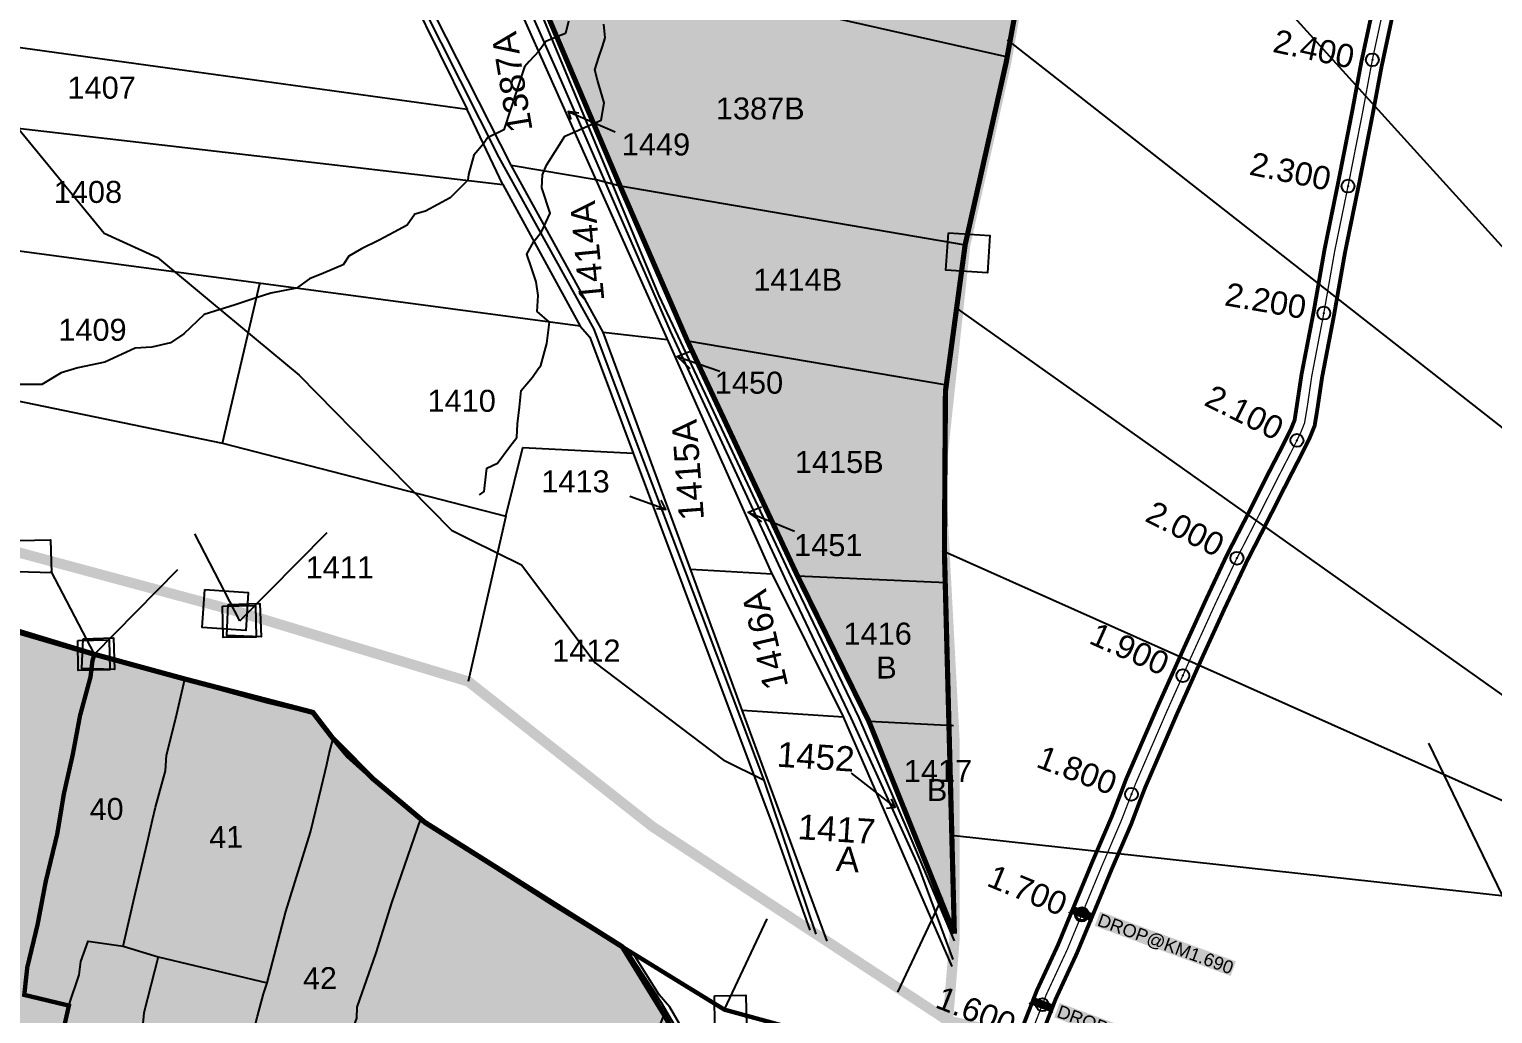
# Model space of a CAD drawing. Header units: millimetres. Extents: x 191342 to 235284, y 1600297 to 1616674.
# Drawn here: x 198775 to 199906, y 1605062 to 1605824 of the extents above; entities that cross this region are included whole.
import ezdxf
from ezdxf.enums import TextEntityAlignment as Align

# ---------------------------------------------------------------- set-up
doc = ezdxf.new("R2010")
doc.units = ezdxf.units.MM
doc.header["$LTSCALE"] = 15
doc.header["$PDMODE"] = 32
doc.header["$PDSIZE"] = 10
doc.linetypes.add('HIDDEN2', pattern=[0.1875, 0.125, -0.0625])
for name, color, linetype in [('BOUNDRY STONES', 240, 'Continuous'), ('CANAL1', 7, 'Continuous'), ('CSMark', 72, 'Continuous'), ('PLOTS', 7, 'Continuous'), ('PLOTS NO', 7, 'Continuous'), ('ROADS', 1, 'Continuous'), ('STREAMS', 4, 'Continuous'), ('STRUCTURE', 5, 'Continuous'), ('text2', 7, 'Continuous'), ('VILLAGE BOUNDRY', 5, 'Continuous'), ('WUA-10', 3, 'Continuous')]:
    doc.layers.add(name, color=color, linetype=linetype)
doc.styles.get("Standard").update_dxf_attribs({"font": 'arial.ttf'})
pattern_1 = [(45, (0, 0), (-0.088388347648, 0.088388347648), [])]

# ---------------------------------------------------------------- blocks, each defined once
blk = doc.blocks.new('DROP')
h = blk.add_hatch()
h.set_pattern_fill('ANSI31', color=1, scale=10, angle=45)
h.set_pattern_definition([(90, (-324.4107, -25.7687), (-1.25, 0), [])])
h.paths.add_polyline_path([(-9.9, -4.3), (-13.8, 4.1), (13.8, 4.1), (10.2, -4.3)])
at = {"layer": 'STRUCTURE', "color": 5, "const_width": 0.49}
blk.add_lwpolyline([(-9.9, -4.3), (-13.8, 4.1), (13.8, 4.1), (10.2, -4.3), (-9.9, -4.3)], dxfattribs=at)
at = {"layer": 'STRUCTURE', "color": 5}
blk.add_circle((0, 0), 1.33, dxfattribs=at)

msp = doc.modelspace()

# ---------------------------------------------------------------- hatches: boundary and pattern name
at = {"layer": 'PLOTS NO', "true_color": 0xafd9aa}
h = msp.add_hatch(dxfattribs=at)
h.set_pattern_fill('ANSI31', color=9)
h.set_pattern_definition(pattern_1)
h.paths.add_polyline_path([(199490.2, 1605124.4), (199482.5, 1605419.8), (199483.3, 1605543.8), (199498.5, 1605656.8), (199530.3, 1605798.3), (199551.9, 1605916.7), (199575.8, 1606025.7), (199614.6, 1606162.2), (199644.2, 1606299), (199648.8, 1606326.2), (199527.2, 1606315), (199418.2, 1606292.5), (199355.1, 1606279.4), (199245.8, 1606256.3), (199217.6, 1606258.4), (199220.6, 1606276.3), (199195.8, 1606280.5), (199157.5, 1606276.4), (199091.4, 1606269.8), (198984.5, 1606256.2), (199027.1, 1606170.4), (199067.8, 1606089.6), (199116.7, 1605973.9), (199156.8, 1605879), (199231.8, 1605702.4), (199283.8, 1605582.6), (199368.9, 1605401), (199424.1, 1605288.5), (199478.5, 1605153.4)])
at = {"layer": 'PLOTS NO', "true_color": 0xf7abae}
h = msp.add_hatch(dxfattribs=at)
h.set_pattern_fill('ANSI31', color=241)
h.set_pattern_definition(pattern_1)
h.paths.add_polyline_path([(198696, 1603866.7), (198643, 1603925), (198551.7, 1603922.7), (198519.6, 1603932.1), (198500.5, 1603949.3), (198431.8, 1603949.4), (198384.4, 1603990.4), (198351.2, 1604007.8), (198311.1, 1604060.2), (198289.1, 1604121.9), (198264.4, 1604196.9), (198215.9, 1604275.6), (198148.3, 1604383.4), (198104.3, 1604452.8), (198045, 1604544.5), (198057.2, 1604563.1), (198061.7, 1604652.8), (198065.5, 1604712.7), (198200.2, 1604696.7), (198348.2, 1604684.1), (198362.9, 1604637.7), (198401.1, 1604634.7), (198369, 1604696.8), (198340.1, 1604763.5), (198323.5, 1604826.3), (198349.6, 1604871.9), (198352.8, 1604907.3), (198383.3, 1604961.1), (198401.3, 1605026.5), (198419.2, 1605081.4), (198437.2, 1605121.6), (198469.5, 1605148.3), (198480.1, 1605260), (198483.3, 1605296.2), (198574.4, 1605375.1), (198611.7, 1605380.8), (198676.5, 1605383.9), (198825.4, 1605340.3), (198895.3, 1605321.2), (198994.3, 1605295.4), (199009.9, 1605275.1), (199041.1, 1605243.8), (199080.7, 1605210.5), (199233.6, 1605114.1), (199265.8, 1605061.8), (199332.6, 1604942.6), (199342.6, 1604924.1), (199404.9, 1604835.3), (199417.6, 1604816.6), (199430.4, 1604797.9), (199476.8, 1604683.4), (199493.5, 1604646.1), (199499.5, 1604636.9), (199537.9, 1604577.5), (199545.2, 1604563.4), (199586.8, 1604509.9), (199591.8, 1604498.7), (199552, 1604427.4), (199491.2, 1604403.3), (199452.8, 1604410.3), (199428.9, 1604395.9), (199412.8, 1604384.5), (199383.8, 1604364.1), (199325.2, 1604288.7), (199299.7, 1604254.3), (199296.9, 1604245.5), (199275.1, 1604230.5), (199240.7, 1604139.2), (199237.4, 1604123.8), (199226.2, 1604098.5), (199185.7, 1604031), (199169.8, 1604004.4), (199118.2, 1603939.5), (199038.2, 1603883.2), (198955.7, 1603937.2), (198694.9, 1603854.6)])

# ---------------------------------------------------------------- linework, layer by layer
at = {"layer": 'BOUNDRY STONES', "color": 1}
for points in [[(199485.6, 1605666.2), (199517.6, 1605664.1), (199515.7, 1605635.3), (199483.7, 1605637.4)], [(199485.6, 1605666.2), (199517.6, 1605664.1), (199515.7, 1605635.3), (199483.7, 1605637.4)], [(198766.8, 1605428.2), (198791.5, 1605428.9), (198792.3, 1605403.2), (198765.8, 1605404.2)], [(198910.7, 1605390.3), (198944.4, 1605388.1), (198942.4, 1605358.7), (198908.8, 1605361)], [(198924.5, 1605377.6), (198950, 1605378), (198950.4, 1605353.6), (198924.9, 1605353.2)], [(198928.7, 1605378.9), (198953.4, 1605379.6), (198954.2, 1605353.9), (198927.7, 1605354.9)], [(198812.5, 1605351.1), (198836.9, 1605351.6), (198837.3, 1605328.2), (198812.9, 1605327.7)], [(198816.6, 1605352.4), (198840.2, 1605353.1), (198841, 1605328.5), (198815.7, 1605329.4)], [(199304.7, 1605076.3), (199329.1, 1605076.8), (199329.6, 1605053.4), (199305.1, 1605053)]]:
    msp.add_lwpolyline(points, close=True, dxfattribs=at)
for points in [[(198937.9, 1605366.3), (198903.1, 1605433.5)], [(198937.9, 1605366.3), (199005.4, 1605434.6)], [(198825.4, 1605340.3), (198792, 1605404.6)], [(198825.4, 1605340.3), (198889.9, 1605405.8)], [(199446.4, 1605079), (199481, 1605152.4)], [(199312.4, 1605065.6), (199345.5, 1605135.9)]]:
    msp.add_lwpolyline(points, dxfattribs=at)
at = {"layer": 'CANAL1', "color": 200, "const_width": 3}
for points in [[(199544, 1605054.9), (199553.9, 1605080.3), (199570.3, 1605115.6), (199584, 1605148.8), (199597, 1605180.2), (199611.9, 1605214.9), (199619.6, 1605234.9), (199622.9, 1605243.7), (199647.3, 1605299.9), (199667.7, 1605345.3), (199684.6, 1605382.4), (199700.8, 1605416.9), (199701.5, 1605418.3), (199715.1, 1605444.7), (199734.3, 1605482.9), (199743.7, 1605501), (199750.3, 1605514.2), (199753.2, 1605521.3), (199755, 1605533), (199758.6, 1605556.9), (199768, 1605605.5), (199776.4, 1605653.6), (199787.5, 1605708.1), (199797.8, 1605760.5), (199804.8, 1605798.3), (199805.5, 1605801.5), (199815.2, 1605846.7)], [(199558.9, 1605049.1), (199568.6, 1605074), (199584.9, 1605109.2), (199598.8, 1605142.6), (199611.7, 1605173.9), (199626.8, 1605208.8), (199634.5, 1605229.2), (199637.8, 1605237.6), (199661.9, 1605293.4), (199682.2, 1605338.7), (199699.1, 1605375.7), (199715.2, 1605409.8), (199715.7, 1605411), (199729.3, 1605437.5), (199748.6, 1605475.6), (199758, 1605493.8), (199764.9, 1605507.7), (199768.7, 1605517), (199770.9, 1605530.5), (199774.4, 1605554.2), (199783.7, 1605602.6), (199792.1, 1605650.6), (199803.2, 1605705), (199813.5, 1605757.5), (199820.5, 1605795.1), (199821.2, 1605798.2), (199830.9, 1605843.6)]]:
    msp.add_lwpolyline(points, dxfattribs=at)
at = {"layer": 'CANAL1', "color": 1, "linetype": 'HIDDEN2', "ltscale": 4, "const_width": 1}
msp.add_lwpolyline([(199551.4, 1605052), (199561.2, 1605077.1), (199577.6, 1605112.4), (199591.4, 1605145.7), (199604.4, 1605177.1), (199619.3, 1605211.9), (199627.1, 1605232.1), (199630.4, 1605240.6), (199654.6, 1605296.6), (199674.9, 1605342), (199691.8, 1605379.1), (199708, 1605413.4), (199708.6, 1605414.6), (199722.2, 1605441.1), (199741.5, 1605479.2), (199750.9, 1605497.4), (199757.6, 1605510.9), (199760.9, 1605519.1), (199763, 1605531.7), (199766.5, 1605555.6), (199775.8, 1605604.1), (199784.2, 1605652.1), (199795.4, 1605706.6), (199805.7, 1605759), (199812.7, 1605796.7), (199813.3, 1605799.9), (199823.1, 1605845.2)], dxfattribs=at)
at = {"layer": 'PLOTS'}
for points in [[(199391.8, 1605118.4), (199326.2, 1605297.1), (199287.7, 1605401.9), (199241.2, 1605528.7), (199218.8, 1605589.4), (199147.6, 1605718.6), (199072.3, 1605866.8), (199027.3, 1606000), (198998.3, 1606085.8), (198943.3, 1606225.7), (198933.8, 1606250), (198964.2, 1606255.1), (198966.5, 1606317.9)], [(198988.3, 1606315.9), (198982.6, 1606261.3), (198986.5, 1606251.2), (199067.8, 1606089.6), (199116.7, 1605973.9), (199156.8, 1605879), (199206.6, 1605761.3), (199263.6, 1605628.4), (199287, 1605575.4), (199359, 1605421.9), (199368.9, 1605401), (199424.1, 1605288.5), (199466.9, 1605182.3), (199490.2, 1605124.4)], [(199488.6, 1605099), (199404.6, 1605292), (199348, 1605405.4), (199266.1, 1605589), (199199.1, 1605738.9), (199133.9, 1605885), (199047, 1606073.7), (198964.2, 1606255.1)], [(199045.6, 1605914.8), (199070.7, 1605848.5), (199113.5, 1605761.4), (198889.3, 1605792.5), (198715.8, 1605816.5), (198714.8, 1605809.2), (198680.7, 1605811.2)], [(199158.1, 1605876), (199350.4, 1605843), (199531.2, 1605802.3)], [(198714.8, 1605809.2), (198705.8, 1605754), (199024.5, 1605717.1), (199141.2, 1605703.6), (199113.5, 1605761.4)], [(199141.2, 1605703.6), (199200.8, 1605593.9), (198691.8, 1605662.1), (198705.8, 1605754)], [(199147.6, 1605718.6), (199213.2, 1605707.3)], [(199213.2, 1605707.3), (199231.8, 1605702.4)], [(199231.8, 1605702.4), (199498.5, 1605656.8)], [(198924.4, 1605503.5), (198953.2, 1605627.1)], [(199200.8, 1605593.9), (199208.3, 1605585.6), (199241.8, 1605495.7)], [(199218.8, 1605589.4), (199268.4, 1605583.6)], [(199283.8, 1605582.6), (199484, 1605548.7)], [(198763.7, 1605536.7), (198924.4, 1605503.5), (199143.5, 1605447), (199114.4, 1605319.3)], [(199143.5, 1605447), (199156.6, 1605500.3), (199241.8, 1605495.7), (199299.9, 1605340.9), (199349.8, 1605207.8), (199378.5, 1605127.1)], [(199286.2, 1605406.1), (199349.4, 1605402.6)], [(199368.9, 1605401), (199483.8, 1605395.8)], [(198805.7, 1605068.7), (198813.7, 1605092.6), (198815, 1605102.8), (198820.6, 1605118.4), (198847.6, 1605114.6), (198857.3, 1605156.1), (198866.4, 1605195.4), (198870.4, 1605212.4), (198872.7, 1605222), (198880.3, 1605250.1), (198881.1, 1605262.3), (198888.4, 1605290.9), (198895.3, 1605321.2)], [(199326.2, 1605297.1), (199404.6, 1605292)], [(199424.1, 1605288.5), (199489.6, 1605285.3)], [(198847.6, 1605114.6), (198874.8, 1605106.4), (198958.9, 1605086.2), (198964.6, 1605108), (198973.3, 1605141.4), (198992.5, 1605202.8), (199001, 1605237.9), (199005.2, 1605255.2), (199007, 1605263.6), (199009.9, 1605275.1)], [(198917.5, 1604944.3), (198983.9, 1604929.4), (198992.1, 1604954.3), (199000.9, 1604980.9), (199014.3, 1605020.9), (199028.2, 1605059.1), (199028.5, 1605067.6), (199043.3, 1605109.5), (199055.4, 1605148.1), (199077.8, 1605213)], [(198983.9, 1604929.4), (199004.4, 1604925.8), (199032.4, 1604916.7), (199126.9, 1604901.2), (199158.5, 1604896), (199165.9, 1604914.3), (199204.4, 1604908.3), (199205.6, 1604916.1), (199220.9, 1604950.8), (199240.9, 1604996.4), (199265.8, 1605061.8), (199233.6, 1605114.1)], [(198874.8, 1605106.4), (198863.7, 1605063), (198862.7, 1605052.1), (198854.1, 1605017.4), (198850.4, 1605002.9), (198837.5, 1604956.5), (198823.6, 1604904.4), (198820, 1604890.8), (198812, 1604859.4), (198803.5, 1604826.2), (198801.9, 1604815.7), (198791.1, 1604774.2), (198778.2, 1604724.5), (198724, 1604736.2)], [(199286.2, 1605039.9), (199270.3, 1605067.4), (199262, 1605077.1), (199241.8, 1605109.1)], [(198778.2, 1604724.5), (198849.9, 1604706.9), (198860.5, 1604741.2), (198861.7, 1604750.4), (198873.3, 1604788.7), (198883, 1604820.9), (198887, 1604838.5), (198894.8, 1604862.8), (198898.3, 1604880.2), (198905.2, 1604903.8), (198907.9, 1604913.3), (198917.5, 1604944.3), (198930.5, 1604986), (198940.5, 1605017.9), (198946.8, 1605042.4), (198951.6, 1605060.6), (198956, 1605077.9), (198958.9, 1605086.2)]]:
    msp.add_lwpolyline(points, dxfattribs=at)
at = {"layer": 'PLOTS', "color": 0}
for points in [[(200022.2, 1605505.7), (199997.9, 1605530.4), (199973.2, 1605589.9), (199575.2, 1606028.9)], [(200038.6, 1605485), (200021.1, 1605355.1), (199999.8, 1605379.4), (199973.5, 1605437.9), (199974.2, 1605468.3), (199531.2, 1605815.5)], [(200309.7, 1605694.4), (200132, 1605430.3), (200102.8, 1605453.1), (200081.4, 1605351.6), (200062.5, 1605190), (200054.3, 1605119.9), (200030.8, 1605154.9), (200029.1, 1605214.7), (200001.1, 1605247), (199493.2, 1605607.2)], [(199482.5, 1605419.8), (199997.2, 1605190.1), (200004.7, 1605176.1), (200011.5, 1605163.2), (200014.4, 1605131.5), (200029.7, 1605117.8), (200030.8, 1605154.9)], [(200029.7, 1605117.8), (200027.7, 1605065.1), (200003.1, 1605092), (199993.8, 1605118.3), (199981.1, 1605146), (199490.2, 1605199.9)]]:
    msp.add_lwpolyline(points, dxfattribs=at)
at = {"layer": 'PLOTS NO'}
for points in [[(199200, 1605758.8), (199191.7, 1605760.1), (199193.8, 1605753.8)], [(199191.7, 1605760.1), (199228, 1605744.2)], [(199285.9, 1605561.1), (199276, 1605570.6), (199285.5, 1605574.3)], [(199276, 1605570.6), (199308.9, 1605559.1)], [(199267.1, 1605452.2), (199239.3, 1605462.4)], [(199260, 1605453.1), (199267.1, 1605452.2), (199263.5, 1605459.5)], [(199341.3, 1605442.8), (199330.7, 1605450.1), (199341.1, 1605454.3)], [(199330.7, 1605450.1), (199366.5, 1605435.6)], [(199444.5, 1605222.1), (199410.7, 1605248.5)], [(199437.7, 1605221.4), (199444.5, 1605222.1), (199441.7, 1605228.5)]]:
    msp.add_lwpolyline(points, dxfattribs=at)
at = {"layer": 'ROADS', "color": 1}
for points in [[(199383.3, 1605124), (199343.1, 1605242.9), (199282.3, 1605404.3), (199243.8, 1605506.4), (199211.7, 1605591.8), (199138.3, 1605724.4), (199078.6, 1605842.9), (199049.3, 1605920), (199004, 1606057.7), (198963.3, 1606164.7), (198927.3, 1606259.2), (198889.7, 1606368), (198862.6, 1606471.9), (198799.9, 1606544.5), (198753.1, 1606605.3), (198733.4, 1606636.7), (198715.9, 1606705.7), (198703.6, 1606798.3)], [(198976, 1606315.3), (198975.8, 1606244.4), (199040.2, 1606107.2), (199069.6, 1606044.6), (199112.3, 1605956.6), (199139.1, 1605890), (199183.8, 1605788.9), (199224.8, 1605694.5), (199270.6, 1605590.1), (199317.1, 1605489.6), (199365.4, 1605385.4), (199410.2, 1605291.3), (199462.1, 1605176.7), (199489, 1605104.3)], [(199490.2, 1605118.8), (199453.9, 1605204.7), (199416.5, 1605291.3), (199362.1, 1605404.4), (199316.5, 1605501.4), (199262, 1605617.5), (199216, 1605727.6), (199167.4, 1605844.2), (199136.9, 1605916.3), (199072.2, 1606057), (198976.9, 1606262.2), (198982.6, 1606316.6)], [(198758.7, 1605756.4), (198833, 1605665.9), (198874.1, 1605647), (198914, 1605613.9), (198983.6, 1605556.1), (199052.5, 1605486.1), (199101.5, 1605436.4), (199117, 1605428.5), (199155.5, 1605409.4), (199212.4, 1605333.6), (199311.4, 1605258.6), (199343.1, 1605242.9)], [(199237.1, 1605111.9), (199263.6, 1605071.2), (199289.4, 1605027.4), (199330.4, 1604957.5), (199346.2, 1604925.6), (199391.8, 1604860.9), (199431.8, 1604804.1), (199454.7, 1604748.4), (199481.5, 1604683.6), (199505.8, 1604636.1), (199541.3, 1604580.7), (199574.4, 1604529.2), (199578.6, 1604522.2)]]:
    msp.add_lwpolyline(points, dxfattribs=at)
at = {"layer": 'STREAMS', "color": 4}
for points in [[(199191.9, 1605829.7), (199189.5, 1605820.4), (199182.8, 1605817.6), (199174.4, 1605814.1), (199168.9, 1605806.7), (199161.5, 1605798.6), (199157.9, 1605794.6), (199141.8, 1605745.8), (199129.2, 1605739.7), (199126.1, 1605735.1), (199118.8, 1605726.3), (199114.7, 1605711.3), (199114.2, 1605706.8), (199100.4, 1605693.3), (199081.3, 1605682.9), (199073.2, 1605680.7), (199067.3, 1605672.1), (199057.2, 1605666.6), (199045.6, 1605660.4), (199031.9, 1605653.9), (199022, 1605648.2), (199017.6, 1605641.4), (199002.4, 1605635.1), (198991.6, 1605630.6), (198981.6, 1605623.3), (198961.9, 1605619.5), (198950.5, 1605615.8), (198934.1, 1605610.6), (198910.2, 1605603.1), (198894.5, 1605588.1), (198884.3, 1605581.1), (198869.7, 1605577.8), (198856.8, 1605577.1), (198833.4, 1605566.2), (198812.6, 1605561.7), (198799.8, 1605558), (198784.8, 1605548.9), (198764.9, 1605549)], [(199123.1, 1605463.6), (199126.7, 1605466.2), (199128.2, 1605479.9), (199128.7, 1605484.1), (199136.9, 1605488.1), (199146.6, 1605500.9), (199151.9, 1605508), (199152.5, 1605518.4), (199154, 1605531.5), (199155.4, 1605544.3), (199164, 1605554.6), (199168.5, 1605560.9), (199170.5, 1605563.7), (199175.1, 1605580.5), (199177.3, 1605597), (199167.7, 1605605.4), (199168.5, 1605617.6), (199167, 1605628.3), (199163.3, 1605639.2), (199159.8, 1605649.8), (199165.2, 1605659.5), (199171.1, 1605666.9), (199177.8, 1605681.4), (199171.2, 1605701), (199171.9, 1605711), (199174.9, 1605718.6), (199183.3, 1605731.8), (199189.1, 1605740.9), (199196.7, 1605744.3), (199202.5, 1605746.9), (199217.2, 1605753.4), (199219.6, 1605766.6), (199214.4, 1605784.2), (199212.2, 1605792.2), (199215.3, 1605802), (199218.1, 1605810.3), (199220.3, 1605816.9), (199219.2, 1605827.5)]]:
    msp.add_lwpolyline(points, dxfattribs=at)
at = {"layer": 'text2', "color": 2}
msp.add_lwpolyline([(200069, 1604833), (199856.9, 1605271.7)], dxfattribs=at)
at = {"layer": 'text2', "color": 3}
for p in [(199813.3, 1605799.9, 1), (199775.8, 1605604.1, 1), (199708.6, 1605414.6, 1), (199627.1, 1605232.1, 1), (199588.9, 1605139.8, 2), (199558.2, 1605069.4, 1)]:
    msp.add_point(p, dxfattribs=at)
at = {"layer": 'text2', "color": 2, "linetype": 'Continuous'}
for p in [(199794.5, 1605702.3), (199755, 1605505.7), (199666.8, 1605323.8), (199588.5, 1605138.7)]:
    msp.add_point(p, dxfattribs=at)
at = {"layer": 'VILLAGE BOUNDRY', "linetype": 'HIDDEN2', "ltscale": 20, "const_width": 8}
msp.add_lwpolyline([(200968.7, 1604680.8), (200904.5, 1604681.3), (200835.9, 1604687.2), (200725.3, 1604698.6), (200535.9, 1604727.3), (200498, 1604733.2), (200459.8, 1604736.3), (200239.3, 1604834), (200065.6, 1604884.4), (200011.1, 1604899.7), (199673.2, 1605016.9), (199485.2, 1605057), (199490.2, 1605118.8), (199490.2, 1605275), (199479.4, 1605478.7), (199498.5, 1605656.8), (199575.2, 1606028.9)], dxfattribs=at)
at = {"layer": 'VILLAGE BOUNDRY', "linetype": 'HIDDEN2', "ltscale": 20}
msp.add_lwpolyline([(199542.2, 1605865.5, 8, 8, 0), (199530.3, 1605798.3, 8, 8, 0), (199512.9, 1605720.6, 8, 8, 0), (199498.5, 1605656.8, 8, 8, 0), (199483.3, 1605543.8, 8, 8, 0), (199479.4, 1605478.7, 8, 8, 0), (199484.1, 1605389.9, 8, 8, 0), (199490.2, 1605275, 8, 8, 0), (199490.2, 1605118.8, 8, 8, 0), (199485.2, 1605057, 8, 8, 0), (199257.1, 1605206.9, 8, 8, 0), (199114.4, 1605319.3, 8, 8, 0), (198931.9, 1605374.6, 8, 8, 0), (198756.7, 1605421.8, 8, 8, 0)], format="xyseb", dxfattribs=at)
at = {"layer": 'VILLAGE BOUNDRY'}
for points, const_width in [([(198694.6, 1605380.1), (198825.4, 1605340.3)], 4.01), ([(198769.1, 1604921.8), (198775.9, 1604948.4), (198787.5, 1604992.1), (198796.6, 1605028.6), (198805.7, 1605068.7), (198771.2, 1605077), (198773.5, 1605098.2), (198781.5, 1605131.4), (198787.8, 1605164.7), (198796.7, 1605201.5), (198801.8, 1605232.4), (198808.7, 1605262.9), (198814.3, 1605292.9), (198822.4, 1605322.8), (198823.9, 1605335.4), (198825.4, 1605340.3)], 3.38), ([(198825.4, 1605340.3), (198958.9, 1605303.8), (198994.3, 1605295.4), (199009.9, 1605275.1), (199021, 1605261.8), (199041.1, 1605243.8), (199080.7, 1605210.5), (199113.3, 1605189.8), (199180.6, 1605146.7), (199270.9, 1605091.1), (199312.4, 1605065.6), (199383.5, 1605046.1), (199494.6, 1605016.7), (199605.2, 1604983.5), (199735.1, 1604941), (199853.1, 1604894.2), (199905.7, 1604879.5), (199961.8, 1604862.5)], 3.38)]:
    msp.add_lwpolyline(points, dxfattribs=dict(at, const_width=const_width))
at = {"layer": 'WUA-10', "color": 15, "const_width": 4}
for points in [[(199490.2, 1605124.4), (199482.5, 1605419.8), (199483.3, 1605543.8), (199498.5, 1605656.8), (199530.3, 1605798.3), (199551.9, 1605916.7)], [(199156.8, 1605879), (199231.8, 1605702.4), (199283.8, 1605582.6), (199368.9, 1605401), (199424.1, 1605288.5), (199478.5, 1605153.4), (199490.2, 1605124.4)], [(198676.5, 1605383.9), (198825.4, 1605340.3), (198895.3, 1605321.2), (198994.3, 1605295.4), (199009.9, 1605275.1), (199041.1, 1605243.8), (199080.7, 1605210.5), (199233.6, 1605114.1), (199265.8, 1605061.8), (199332.6, 1604942.6)]]:
    msp.add_lwpolyline(points, dxfattribs=at)

# ---------------------------------------------------------------- block references
at = {"xscale": 0.6999999999999998, "yscale": 0.6999999999999998, "zscale": 0.6999999999999998, "rotation": 159.2935134310877}
for p in [(199588.9, 1605139.8, 2), (199558.2, 1605069.4, 1)]:
    msp.add_blockref('DROP', p, dxfattribs=at)

# ---------------------------------------------------------------- texts
at = {"layer": 'CSMark', "color": 1}
for s, rotation, p in [('2.400', 347.8808, (199737.4, 1605815)), ('2.300', 348.4248, (199719.2, 1605720.1)), ('2.200', 350.0899, (199699.9, 1605619.1)), ('2.100', 333.4468, (199686.3, 1605541.4)), ('2.000', 332.867, (199640.7, 1605451.8)), ('1.900', 335.8159, (199597, 1605357.4)), ('1.800', 339.0659, (199555.7, 1605262)), ('1.700', 337.5216, (199517.7, 1605170)), ('1.600', 338.4609, (199477.7, 1605076))]:
    msp.add_text(s, height=18, rotation=rotation, dxfattribs=at).set_placement(p, align=Align.MIDDLE_LEFT)
at = {"layer": 'PLOTS NO'}
for s, height, rotation, p in [('1387A', 19.32, 99.5286, (199164.2, 1605745.6)), ('1414A', 19.32, 95.4732, (199219.7, 1605613.8)), ('1415A', 19.32, 94.3297, (199296.7, 1605444.6)), ('1416A', 19.32, 102.9695, (199361.9, 1605315.6)), ('1452', 19.32, 356.1919, (199352.5, 1605253.5)), ('40', 16.88, 1.0467, (198821.9, 1605212)), ('1417', 19.32, 356.1919, (199368.6, 1605197.5)), ('41', 16.88, 1.0467, (198914.3, 1605190.4)), ('A', 19.3, 356.1919, (199398.3, 1605172.9)), ('42', 16.88, 1.0467, (198986.8, 1605081.2))]:
    msp.add_text(s, height=height, rotation=rotation, dxfattribs=at).set_placement(p)
for s, p in [('1407', (198804.6, 1605769.9)), ('1387B', (199305.8, 1605753.8)), ('1449', (199233.1, 1605726)), ('1408', (198794, 1605689.3)), ('1414B', (199334.8, 1605621.4)), ('1409', (198797.5, 1605582.7)), ('1450', (199305, 1605541.8)), ('1410', (199082.9, 1605527.8)), ('1415B', (199366.9, 1605480.5)), ('1413', (199170.9, 1605465.5)), ('1451', (199366.3, 1605416.2)), ('1411', (198988.7, 1605399)), ('1416', (199404.5, 1605347.8)), ('1412', (199179.3, 1605334.7)), ('B', (199429.8, 1605321.6)), ('1417', (199451.1, 1605241.6)), ('B', (199468.9, 1605226.9))]:
    msp.add_text(s, height=17, dxfattribs=at).set_placement(p)
at = {"layer": 'STRUCTURE', "color": 5, "char_height": 10, "attachment_point": 1, "rotation": 339.8249, "bg_fill": 1, "box_fill_scale": 1.1, "bg_fill_color": 7, "bg_fill_true_color": 16777215, "bg_fill_transparency": 0}
for s, insert, width in [('DROP@KM1.690', (199603.4, 1605140.2), 109.889), ('DROP@KM1.625', (199572.1, 1605069.5), 109.998)]:
    msp.add_mtext(s, dxfattribs=dict(at, insert=insert, width=width))

doc.saveas('drawing.dxf')
